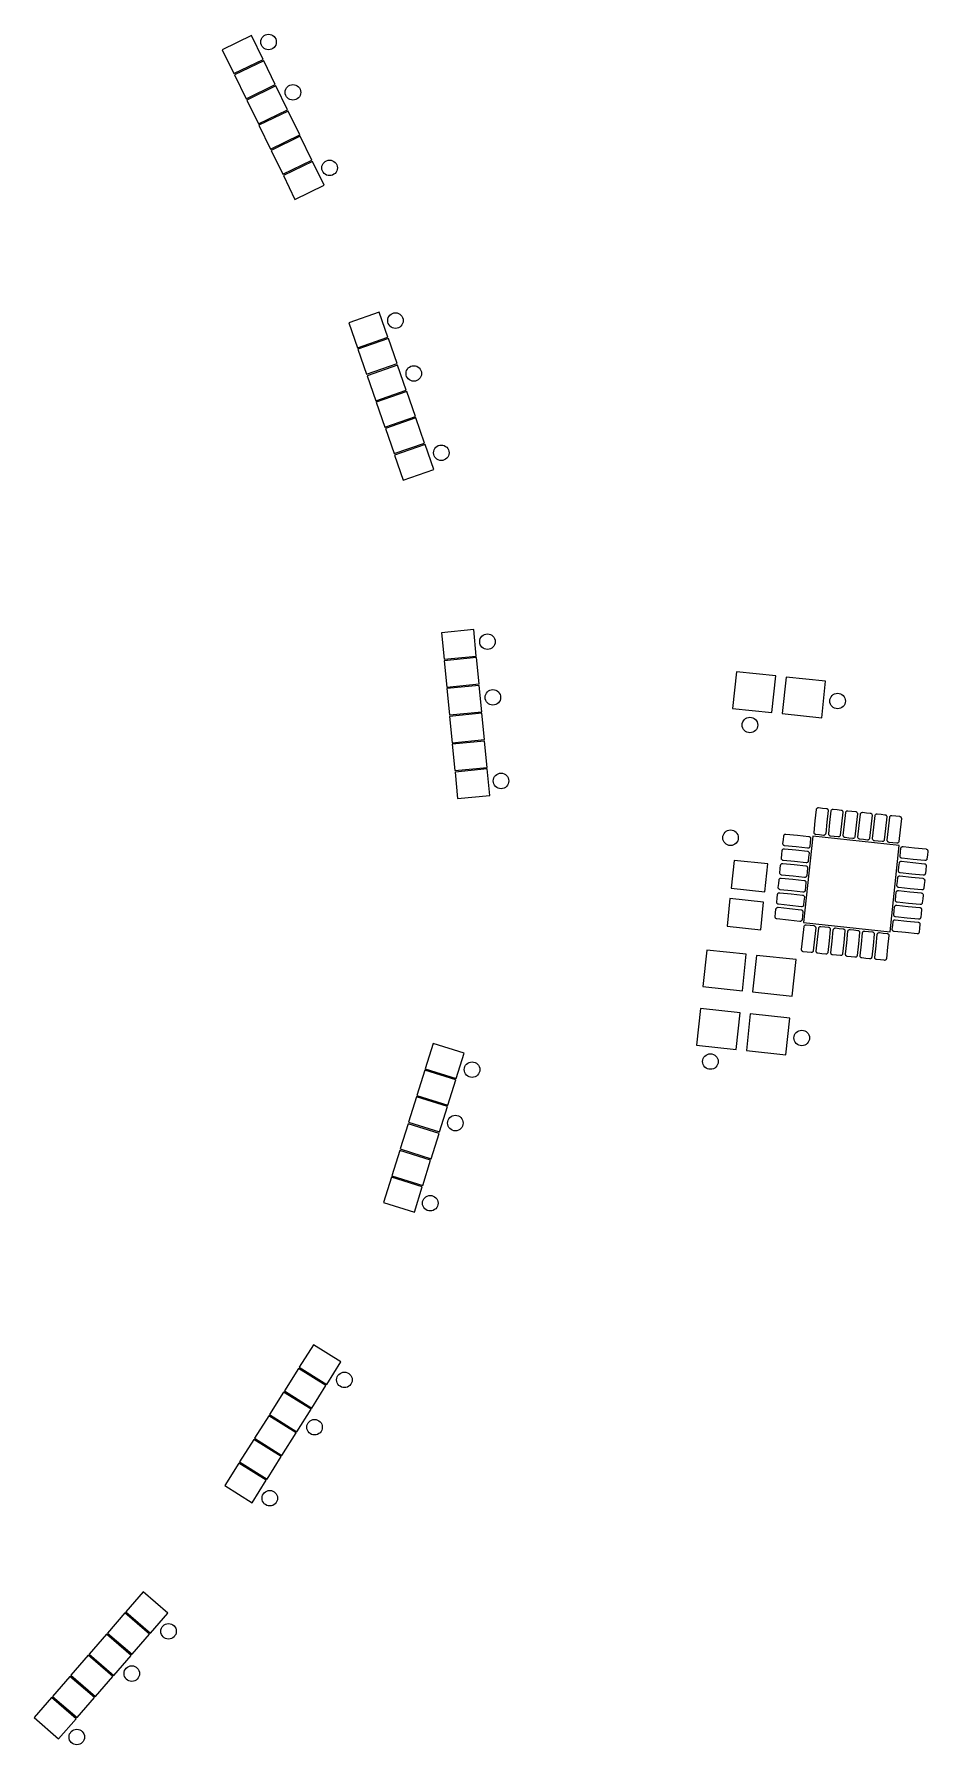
# Model space of a CAD drawing. Header units: millimetres. Extents: x 205 to 339, y 437 to 917.
# Drawn here: x 295.3 to 325.6, y 795.2 to 853.3 of the extents above; entities that cross this region are included whole.
import ezdxf

# ---------------------------------------------------------------- set-up
doc = ezdxf.new("R2010")
doc.units = ezdxf.units.MM
doc.header["$MEASUREMENT"] = 0
doc.layers.add('29_top stop', color=18, linetype='Continuous', true_color=0x000000)

msp = doc.modelspace()

# ---------------------------------------------------------------- linework, layer by layer
at = {"layer": '29_top stop'}
for points in [[(303.071, 852.411), (302.678, 853.221), (301.688, 852.741), (302.081, 851.931)], [(303.486, 851.557), (303.093, 852.366), (302.103, 851.886), (302.496, 851.077)], [(303.9, 850.702), (303.508, 851.512), (302.518, 851.032), (302.911, 850.222)], [(304.315, 849.847), (303.922, 850.657), (302.933, 850.177), (303.326, 849.367)], [(304.73, 848.993), (304.337, 849.802), (303.347, 849.322), (303.74, 848.513)], [(305.145, 848.138), (304.752, 848.948), (303.762, 848.468), (304.155, 847.658)], [(307.313, 842.98), (307.019, 843.831), (305.979, 843.47), (306.274, 842.62)], [(307.625, 842.083), (307.33, 842.933), (306.291, 842.573), (306.585, 841.722)], [(307.936, 841.185), (307.641, 842.036), (306.602, 841.675), (306.897, 840.825)], [(308.247, 840.288), (307.952, 841.138), (306.913, 840.778), (307.208, 839.927)], [(308.558, 839.39), (308.264, 840.24), (307.224, 839.88), (307.519, 839.03)], [(308.87, 838.493), (308.575, 839.343), (307.536, 838.982), (307.83, 838.132)], [(310.311, 832.158), (310.224, 833.054), (309.129, 832.947), (309.217, 832.051)], [(310.404, 831.212), (310.316, 832.108), (309.221, 832.001), (309.309, 831.106)], [(320.352, 830.24), (320.484, 831.483), (319.142, 831.625), (319.01, 830.383)], [(310.496, 830.267), (310.409, 831.163), (309.314, 831.056), (309.401, 830.16)], [(322.042, 830.06), (322.175, 831.303), (320.832, 831.446), (320.7, 830.203)], [(310.588, 829.321), (310.501, 830.217), (309.406, 830.11), (309.494, 829.215)], [(310.681, 828.376), (310.593, 829.272), (309.498, 829.165), (309.586, 828.269)], [(310.773, 827.43), (310.686, 828.326), (309.591, 828.219), (309.678, 827.324)], [(324.362, 822.798), (324.674, 825.732), (321.741, 826.044), (321.428, 823.111)], [(320.107, 824.156), (320.207, 825.101), (319.064, 825.223), (318.963, 824.278)], [(319.969, 822.864), (320.07, 823.808), (318.926, 823.93), (318.825, 822.985)], [(319.346, 820.793), (319.479, 822.036), (318.136, 822.179), (318.004, 820.936)], [(321.037, 820.613), (321.169, 821.856), (319.827, 821.999), (319.694, 820.756)], [(319.135, 818.804), (319.267, 820.047), (317.924, 820.19), (317.792, 818.947)], [(320.825, 818.624), (320.957, 819.867), (319.615, 820.01), (319.483, 818.767)], [(309.628, 817.817), (309.897, 818.676), (308.847, 819.005), (308.579, 818.146)], [(309.345, 816.91), (309.613, 817.769), (308.564, 818.098), (308.295, 817.239)], [(309.061, 816.004), (309.33, 816.863), (308.28, 817.191), (308.011, 816.332)], [(308.777, 815.097), (309.046, 815.956), (307.996, 816.285), (307.727, 815.426)], [(308.493, 814.191), (308.762, 815.05), (307.712, 815.378), (307.443, 814.519)], [(308.209, 813.284), (308.478, 814.143), (307.429, 814.471), (307.16, 813.613)], [(305.234, 807.436), (305.714, 808.197), (304.783, 808.784), (304.303, 808.023)], [(304.727, 806.632), (305.207, 807.394), (304.276, 807.98), (303.796, 807.219)], [(304.22, 805.829), (304.7, 806.59), (303.77, 807.177), (303.29, 806.415)], [(303.714, 805.025), (304.194, 805.786), (303.263, 806.373), (302.783, 805.612)], [(303.207, 804.221), (303.687, 804.983), (302.757, 805.569), (302.277, 804.808)], [(302.701, 803.418), (303.181, 804.179), (302.25, 804.766), (301.77, 804.004)], [(299.245, 798.992), (299.835, 799.672), (299.004, 800.393), (298.414, 799.713)], [(298.622, 798.275), (299.212, 798.955), (298.381, 799.676), (297.791, 798.996)], [(297.999, 797.557), (298.589, 798.237), (297.759, 798.958), (297.169, 798.279)], [(297.377, 796.84), (297.966, 797.52), (297.136, 798.241), (296.546, 797.561)], [(296.754, 796.123), (297.344, 796.802), (296.513, 797.523), (295.923, 796.844)], [(296.131, 795.405), (296.721, 796.085), (295.89, 796.806), (295.3, 796.126)]]:
    msp.add_lwpolyline(points, close=True, dxfattribs=at)
for points in [[(321.822, 826.563), (321.864, 826.954)], [(321.937, 827.012), (322.069, 826.998)], [(322.069, 826.998), (322.2, 826.984)], [(322.259, 826.911), (322.218, 826.521)], [(322.319, 826.51), (322.361, 826.901)], [(322.434, 826.96), (322.566, 826.946)], [(322.566, 826.946), (322.697, 826.931)], [(322.756, 826.859), (322.715, 826.468)], [(322.817, 826.457), (322.858, 826.848)], [(322.931, 826.907), (323.063, 826.893)], [(323.063, 826.893), (323.195, 826.879)], [(323.428, 826.854), (323.56, 826.84)], [(323.56, 826.84), (323.692, 826.826)], [(321.781, 826.173), (321.822, 826.563)], [(322.218, 826.521), (322.176, 826.131)], [(322.278, 826.12), (322.319, 826.51)], [(322.715, 826.468), (322.673, 826.078)], [(322.775, 826.067), (322.817, 826.457)], [(323.212, 826.415), (323.17, 826.025)], [(323.254, 826.806), (323.212, 826.415)], [(323.272, 826.014), (323.314, 826.404)], [(323.314, 826.404), (323.355, 826.795)], [(323.709, 826.362), (323.668, 825.972)], [(323.751, 826.753), (323.709, 826.362)], [(323.77, 825.961), (323.811, 826.352)], [(323.811, 826.352), (323.853, 826.742)], [(323.926, 826.801), (324.057, 826.787)], [(324.057, 826.787), (324.189, 826.773)], [(324.206, 826.309), (324.165, 825.919)], [(324.248, 826.7), (324.206, 826.309)], [(324.267, 825.908), (324.308, 826.299)], [(324.308, 826.299), (324.35, 826.689)], [(324.423, 826.748), (324.555, 826.734)], [(324.555, 826.734), (324.686, 826.72)], [(324.704, 826.257), (324.662, 825.866)], [(324.745, 826.647), (324.704, 826.257)], [(320.725, 825.793), (320.739, 825.924)], [(320.739, 825.924), (320.753, 826.056)], [(321.174, 825.678), (320.783, 825.72)], [(320.826, 826.115), (321.216, 826.074)], [(321.564, 825.637), (321.174, 825.678)], [(321.216, 826.074), (321.606, 826.032)], [(321.651, 825.827), (321.637, 825.696)], [(321.665, 825.959), (321.651, 825.827)], [(321.971, 826.086), (321.84, 826.1)], [(322.103, 826.072), (321.971, 826.086)], [(322.469, 826.033), (322.337, 826.047)], [(322.6, 826.019), (322.469, 826.033)], [(322.966, 825.98), (322.834, 825.994)], [(323.098, 825.966), (322.966, 825.98)], [(323.463, 825.927), (323.331, 825.941)], [(323.595, 825.913), (323.463, 825.927)], [(323.96, 825.874), (323.828, 825.888)], [(324.092, 825.86), (323.96, 825.874)], [(324.457, 825.821), (324.326, 825.835)], [(324.589, 825.807), (324.457, 825.821)], [(324.803, 825.692), (325.193, 825.65)], [(320.672, 825.295), (320.686, 825.427)], [(320.686, 825.427), (320.7, 825.559)], [(320.72, 825.121), (321.11, 825.079)], [(321.121, 825.181), (320.731, 825.223)], [(320.773, 825.618), (321.163, 825.576)], [(321.511, 825.139), (321.121, 825.181)], [(321.163, 825.576), (321.553, 825.535)], [(321.598, 825.33), (321.584, 825.198)], [(321.612, 825.462), (321.598, 825.33)], [(324.663, 825.004), (324.677, 825.136)], [(324.702, 825.369), (324.716, 825.501)], [(324.716, 825.501), (324.73, 825.633)], [(324.75, 825.194), (325.14, 825.153)], [(325.151, 825.255), (324.761, 825.296)], [(325.14, 825.153), (325.531, 825.111)], [(325.542, 825.213), (325.151, 825.255)], [(325.193, 825.65), (325.584, 825.609)], [(325.629, 825.404), (325.615, 825.272)], [(325.643, 825.536), (325.629, 825.404)], [(320.58, 824.433), (320.594, 824.565)], [(320.619, 824.798), (320.633, 824.93)], [(320.633, 824.93), (320.647, 825.062)], [(320.667, 824.624), (321.057, 824.582)], [(321.068, 824.684), (320.678, 824.725)], [(321.057, 824.582), (321.447, 824.54)], [(321.458, 824.642), (321.068, 824.684)], [(321.11, 825.079), (321.5, 825.038)], [(321.545, 824.833), (321.531, 824.701)], [(321.559, 824.965), (321.545, 824.833)], [(324.596, 824.375), (324.61, 824.507)], [(324.61, 824.507), (324.624, 824.638)], [(324.649, 824.872), (324.663, 825.004)], [(324.697, 824.697), (325.087, 824.656)], [(325.098, 824.758), (324.708, 824.799)], [(325.087, 824.656), (325.478, 824.614)], [(325.489, 824.716), (325.098, 824.758)], [(325.537, 824.541), (325.523, 824.409)], [(325.576, 824.907), (325.562, 824.775)], [(325.59, 825.038), (325.576, 824.907)], [(320.513, 823.804), (320.527, 823.936)], [(320.527, 823.936), (320.541, 824.067)], [(320.566, 824.301), (320.58, 824.433)], [(320.614, 824.126), (321.004, 824.085)], [(321.015, 824.187), (320.625, 824.228)], [(321.004, 824.085), (321.394, 824.043)], [(321.405, 824.145), (321.015, 824.187)], [(321.453, 823.97), (321.439, 823.839)], [(321.492, 824.336), (321.478, 824.204)], [(321.506, 824.467), (321.492, 824.336)], [(324.543, 823.878), (324.557, 824.009)], [(324.557, 824.009), (324.571, 824.141)], [(324.644, 824.2), (325.035, 824.158)], [(325.045, 824.26), (324.655, 824.302)], [(325.035, 824.158), (325.425, 824.117)], [(325.436, 824.219), (325.045, 824.26)], [(325.484, 824.044), (325.47, 823.912)], [(325.523, 824.409), (325.509, 824.278)], [(320.46, 823.307), (320.474, 823.438)], [(320.474, 823.438), (320.488, 823.57)], [(320.561, 823.629), (320.951, 823.588)], [(320.962, 823.689), (320.572, 823.731)], [(320.951, 823.588), (321.341, 823.546)], [(321.352, 823.648), (320.962, 823.689)], [(321.4, 823.473), (321.386, 823.341)], [(321.439, 823.839), (321.425, 823.707)], [(324.49, 823.38), (324.504, 823.512)], [(324.504, 823.512), (324.518, 823.644)], [(324.591, 823.703), (324.982, 823.661)], [(324.992, 823.763), (324.602, 823.805)], [(324.982, 823.661), (325.372, 823.62)], [(325.383, 823.722), (324.992, 823.763)], [(325.417, 823.415), (325.403, 823.283)], [(325.431, 823.547), (325.417, 823.415)], [(325.47, 823.912), (325.456, 823.78)], [(320.909, 823.192), (320.519, 823.234)], [(321.299, 823.151), (320.909, 823.192)], [(321.386, 823.341), (321.372, 823.21)], [(321.399, 822.586), (321.44, 822.976)], [(321.513, 823.035), (321.645, 823.021)], [(321.645, 823.021), (321.777, 823.007)], [(321.836, 822.934), (321.794, 822.544)], [(321.896, 822.533), (321.938, 822.923)], [(322.011, 822.982), (322.142, 822.968)], [(322.142, 822.968), (322.274, 822.954)], [(322.333, 822.881), (322.291, 822.491)], [(322.393, 822.48), (322.435, 822.87)], [(322.508, 822.929), (322.639, 822.915)], [(322.639, 822.915), (322.771, 822.901)], [(322.83, 822.828), (322.789, 822.438)], [(322.89, 822.427), (322.932, 822.817)], [(323.005, 822.876), (323.137, 822.862)], [(323.137, 822.862), (323.268, 822.848)], [(323.327, 822.775), (323.286, 822.385)], [(323.388, 822.374), (323.429, 822.764)], [(323.502, 822.823), (323.634, 822.809)], [(323.634, 822.809), (323.766, 822.795)], [(323.999, 822.77), (324.131, 822.756)], [(324.437, 822.883), (324.451, 823.015)], [(324.451, 823.015), (324.465, 823.147)], [(324.887, 822.769), (324.496, 822.81)], [(324.538, 823.206), (324.929, 823.164)], [(324.94, 823.266), (324.549, 823.307)], [(325.277, 822.727), (324.887, 822.769)], [(324.929, 823.164), (325.319, 823.123)], [(325.33, 823.224), (324.94, 823.266)], [(325.364, 822.918), (325.35, 822.786)], [(325.378, 823.05), (325.364, 822.918)], [(321.357, 822.195), (321.399, 822.586)], [(321.794, 822.544), (321.753, 822.153)], [(321.854, 822.143), (321.896, 822.533)], [(322.291, 822.491), (322.25, 822.1)], [(322.352, 822.09), (322.393, 822.48)], [(322.789, 822.438), (322.747, 822.048)], [(322.849, 822.037), (322.89, 822.427)], [(323.286, 822.385), (323.244, 821.995)], [(323.346, 821.984), (323.388, 822.374)], [(323.783, 822.332), (323.741, 821.942)], [(323.825, 822.722), (323.783, 822.332)], [(323.843, 821.931), (323.885, 822.321)], [(323.885, 822.321), (323.926, 822.711)], [(324.131, 822.756), (324.263, 822.742)], [(324.28, 822.279), (324.239, 821.889)], [(324.322, 822.669), (324.28, 822.279)], [(321.548, 822.108), (321.416, 822.123)], [(321.68, 822.094), (321.548, 822.108)], [(322.045, 822.056), (321.913, 822.07)], [(322.177, 822.042), (322.045, 822.056)], [(322.542, 822.003), (322.411, 822.017)], [(322.674, 821.989), (322.542, 822.003)], [(323.04, 821.95), (322.908, 821.964)], [(323.171, 821.936), (323.04, 821.95)], [(323.537, 821.897), (323.405, 821.911)], [(323.668, 821.883), (323.537, 821.897)], [(324.034, 821.844), (323.902, 821.858)], [(324.166, 821.83), (324.034, 821.844)]]:
    msp.add_lwpolyline(points, dxfattribs=at)
for centre in [(303.257, 853.002), (304.086, 851.293), (305.331, 848.729), (307.568, 843.545), (308.19, 841.75), (309.124, 839.057), (310.691, 832.647), (310.875, 830.756), (322.581, 830.631), (319.603, 829.817), (311.152, 827.92), (318.944, 825.99), (321.364, 819.195), (310.168, 818.12), (318.261, 818.394), (309.601, 816.306), (308.749, 813.586), (305.833, 807.59), (304.82, 805.983), (303.3, 803.572), (299.861, 799.054), (298.615, 797.619), (296.747, 795.466)]:
    msp.add_circle(centre, 0.264, dxfattribs=at)
for points, knots in [([(321.864, 826.954), (321.865, 826.96), (321.869, 826.977), (321.885, 826.998), (321.91, 827.012), (321.928, 827.013), (321.937, 827.012)], [2.277705, 2.277705, 2.277705, 2.277705, 2.2966068, 2.3293692, 2.3549681, 2.3811067, 2.3811067, 2.3811067, 2.3811067]), ([(322.2, 826.984), (322.209, 826.983), (322.226, 826.978), (322.248, 826.96), (322.259, 826.935), (322.26, 826.918), (322.259, 826.911)], [2.6461067, 2.6461067, 2.6461067, 2.6461067, 2.6722453, 2.6978442, 2.7306065, 2.7495084, 2.7495084, 2.7495084, 2.7495084]), ([(322.361, 826.901), (322.362, 826.907), (322.366, 826.924), (322.382, 826.945), (322.408, 826.959), (322.425, 826.96), (322.434, 826.96)], [2.277705, 2.277705, 2.277705, 2.277705, 2.2966068, 2.3293692, 2.3549681, 2.3811067, 2.3811067, 2.3811067, 2.3811067]), ([(322.697, 826.931), (322.706, 826.93), (322.723, 826.925), (322.745, 826.907), (322.757, 826.882), (322.757, 826.865), (322.756, 826.859)], [2.6461067, 2.6461067, 2.6461067, 2.6461067, 2.6722453, 2.6978442, 2.7306065, 2.7495084, 2.7495084, 2.7495084, 2.7495084]), ([(322.858, 826.848), (322.859, 826.854), (322.863, 826.871), (322.879, 826.892), (322.905, 826.906), (322.922, 826.907), (322.931, 826.907)], [2.277705, 2.277705, 2.277705, 2.277705, 2.2966068, 2.3293692, 2.3549681, 2.3811067, 2.3811067, 2.3811067, 2.3811067]), ([(323.195, 826.879), (323.203, 826.878), (323.22, 826.872), (323.242, 826.854), (323.254, 826.829), (323.254, 826.812), (323.254, 826.806)], [2.6461067, 2.6461067, 2.6461067, 2.6461067, 2.6722453, 2.6978442, 2.7306065, 2.7495084, 2.7495084, 2.7495084, 2.7495084]), ([(323.355, 826.795), (323.356, 826.801), (323.36, 826.818), (323.376, 826.84), (323.402, 826.853), (323.42, 826.854), (323.428, 826.854)], [2.277705, 2.277705, 2.277705, 2.277705, 2.2966068, 2.3293692, 2.3549681, 2.3811067, 2.3811067, 2.3811067, 2.3811067]), ([(323.692, 826.826), (323.701, 826.825), (323.718, 826.819), (323.74, 826.801), (323.751, 826.776), (323.751, 826.759), (323.751, 826.753)], [2.6461067, 2.6461067, 2.6461067, 2.6461067, 2.6722453, 2.6978442, 2.7306065, 2.7495084, 2.7495084, 2.7495084, 2.7495084]), ([(323.853, 826.742), (323.853, 826.748), (323.857, 826.765), (323.874, 826.787), (323.899, 826.8), (323.917, 826.802), (323.926, 826.801)], [2.277705, 2.277705, 2.277705, 2.277705, 2.2966068, 2.3293692, 2.3549681, 2.3811067, 2.3811067, 2.3811067, 2.3811067]), ([(324.189, 826.773), (324.198, 826.772), (324.215, 826.766), (324.237, 826.748), (324.248, 826.723), (324.249, 826.706), (324.248, 826.7)], [2.6461067, 2.6461067, 2.6461067, 2.6461067, 2.6722453, 2.6978442, 2.7306065, 2.7495084, 2.7495084, 2.7495084, 2.7495084]), ([(324.35, 826.689), (324.351, 826.695), (324.355, 826.712), (324.371, 826.734), (324.396, 826.747), (324.414, 826.749), (324.423, 826.748)], [2.277705, 2.277705, 2.277705, 2.277705, 2.2966068, 2.3293692, 2.3549681, 2.3811067, 2.3811067, 2.3811067, 2.3811067]), ([(324.686, 826.72), (324.695, 826.719), (324.712, 826.714), (324.734, 826.695), (324.745, 826.671), (324.746, 826.653), (324.745, 826.647)], [2.6461067, 2.6461067, 2.6461067, 2.6461067, 2.6722453, 2.6978442, 2.7306065, 2.7495084, 2.7495084, 2.7495084, 2.7495084]), ([(320.783, 825.72), (320.777, 825.72), (320.76, 825.725), (320.739, 825.741), (320.725, 825.766), (320.724, 825.784), (320.725, 825.793)], [1.0209017, 1.0209017, 1.0209017, 1.0209017, 1.0398035, 1.0725658, 1.0981648, 1.1243033, 1.1243033, 1.1243033, 1.1243033]), ([(320.753, 826.056), (320.754, 826.065), (320.759, 826.082), (320.777, 826.104), (320.802, 826.115), (320.819, 826.116), (320.826, 826.115)], [1.3893033, 1.3893033, 1.3893033, 1.3893033, 1.4154419, 1.4410409, 1.4738032, 1.492705, 1.492705, 1.492705, 1.492705]), ([(321.637, 825.696), (321.636, 825.687), (321.631, 825.67), (321.612, 825.648), (321.588, 825.637), (321.57, 825.636), (321.564, 825.637)], [2.6461067, 2.6461067, 2.6461067, 2.6461067, 2.6722453, 2.6978442, 2.7306065, 2.7495084, 2.7495084, 2.7495084, 2.7495084]), ([(321.606, 826.032), (321.612, 826.031), (321.629, 826.027), (321.651, 826.011), (321.664, 825.985), (321.666, 825.968), (321.665, 825.959)], [2.277705, 2.277705, 2.277705, 2.277705, 2.2966068, 2.3293692, 2.3549681, 2.3811067, 2.3811067, 2.3811067, 2.3811067]), ([(321.84, 826.1), (321.831, 826.101), (321.814, 826.106), (321.792, 826.125), (321.781, 826.149), (321.78, 826.167), (321.781, 826.173)], [1.3893033, 1.3893033, 1.3893033, 1.3893033, 1.4154419, 1.4410409, 1.4738032, 1.492705, 1.492705, 1.492705, 1.492705]), ([(322.176, 826.131), (322.175, 826.125), (322.171, 826.108), (322.155, 826.086), (322.13, 826.073), (322.112, 826.071), (322.103, 826.072)], [1.0209017, 1.0209017, 1.0209017, 1.0209017, 1.0398035, 1.0725658, 1.0981648, 1.1243033, 1.1243033, 1.1243033, 1.1243033]), ([(322.337, 826.047), (322.328, 826.048), (322.311, 826.053), (322.289, 826.072), (322.278, 826.096), (322.277, 826.114), (322.278, 826.12)], [1.3893033, 1.3893033, 1.3893033, 1.3893033, 1.4154419, 1.4410409, 1.4738032, 1.492705, 1.492705, 1.492705, 1.492705]), ([(322.673, 826.078), (322.673, 826.072), (322.668, 826.055), (322.652, 826.033), (322.627, 826.02), (322.609, 826.018), (322.6, 826.019)], [1.0209017, 1.0209017, 1.0209017, 1.0209017, 1.0398035, 1.0725658, 1.0981648, 1.1243033, 1.1243033, 1.1243033, 1.1243033]), ([(322.834, 825.994), (322.825, 825.995), (322.808, 826), (322.786, 826.019), (322.775, 826.043), (322.775, 826.061), (322.775, 826.067)], [1.3893033, 1.3893033, 1.3893033, 1.3893033, 1.4154419, 1.4410409, 1.4738032, 1.492705, 1.492705, 1.492705, 1.492705]), ([(323.17, 826.025), (323.17, 826.019), (323.166, 826.002), (323.149, 825.98), (323.124, 825.967), (323.106, 825.965), (323.098, 825.966)], [1.0209017, 1.0209017, 1.0209017, 1.0209017, 1.0398035, 1.0725658, 1.0981648, 1.1243033, 1.1243033, 1.1243033, 1.1243033]), ([(323.331, 825.941), (323.323, 825.942), (323.306, 825.947), (323.283, 825.966), (323.272, 825.99), (323.272, 826.008), (323.272, 826.014)], [1.3893033, 1.3893033, 1.3893033, 1.3893033, 1.4154419, 1.4410409, 1.4738032, 1.492705, 1.492705, 1.492705, 1.492705]), ([(323.668, 825.972), (323.667, 825.966), (323.663, 825.949), (323.647, 825.927), (323.621, 825.914), (323.603, 825.912), (323.595, 825.913)], [1.0209017, 1.0209017, 1.0209017, 1.0209017, 1.0398035, 1.0725658, 1.0981648, 1.1243033, 1.1243033, 1.1243033, 1.1243033]), ([(323.828, 825.888), (323.82, 825.889), (323.803, 825.894), (323.781, 825.913), (323.769, 825.938), (323.769, 825.955), (323.77, 825.961)], [1.3893033, 1.3893033, 1.3893033, 1.3893033, 1.4154419, 1.4410409, 1.4738032, 1.492705, 1.492705, 1.492705, 1.492705]), ([(324.165, 825.919), (324.164, 825.913), (324.16, 825.896), (324.144, 825.874), (324.118, 825.861), (324.101, 825.859), (324.092, 825.86)], [1.0209017, 1.0209017, 1.0209017, 1.0209017, 1.0398035, 1.0725658, 1.0981648, 1.1243033, 1.1243033, 1.1243033, 1.1243033]), ([(324.326, 825.835), (324.317, 825.836), (324.3, 825.842), (324.278, 825.86), (324.267, 825.885), (324.266, 825.902), (324.267, 825.908)], [1.3893033, 1.3893033, 1.3893033, 1.3893033, 1.4154419, 1.4410409, 1.4738032, 1.492705, 1.492705, 1.492705, 1.492705]), ([(324.662, 825.866), (324.661, 825.86), (324.657, 825.843), (324.641, 825.821), (324.615, 825.808), (324.598, 825.807), (324.589, 825.807)], [1.0209017, 1.0209017, 1.0209017, 1.0209017, 1.0398035, 1.0725658, 1.0981648, 1.1243033, 1.1243033, 1.1243033, 1.1243033]), ([(324.73, 825.633), (324.731, 825.641), (324.736, 825.658), (324.755, 825.68), (324.779, 825.692), (324.797, 825.692), (324.803, 825.692)], [1.3893033, 1.3893033, 1.3893033, 1.3893033, 1.4154419, 1.4410409, 1.4738032, 1.492705, 1.492705, 1.492705, 1.492705]), ([(320.647, 825.062), (320.648, 825.07), (320.653, 825.087), (320.671, 825.11), (320.696, 825.121), (320.713, 825.121), (320.72, 825.121)], [1.3893033, 1.3893033, 1.3893033, 1.3893033, 1.4154419, 1.4410409, 1.4738032, 1.492705, 1.492705, 1.492705, 1.492705]), ([(320.731, 825.223), (320.724, 825.223), (320.707, 825.227), (320.686, 825.244), (320.672, 825.269), (320.671, 825.287), (320.672, 825.295)], [1.0209017, 1.0209017, 1.0209017, 1.0209017, 1.0398035, 1.0725658, 1.0981648, 1.1243033, 1.1243033, 1.1243033, 1.1243033]), ([(320.7, 825.559), (320.701, 825.568), (320.706, 825.585), (320.724, 825.607), (320.749, 825.618), (320.766, 825.619), (320.773, 825.618)], [1.3893033, 1.3893033, 1.3893033, 1.3893033, 1.4154419, 1.4410409, 1.4738032, 1.492705, 1.492705, 1.492705, 1.492705]), ([(321.584, 825.198), (321.583, 825.19), (321.578, 825.173), (321.559, 825.151), (321.535, 825.139), (321.517, 825.139), (321.511, 825.139)], [2.6461067, 2.6461067, 2.6461067, 2.6461067, 2.6722453, 2.6978442, 2.7306065, 2.7495084, 2.7495084, 2.7495084, 2.7495084]), ([(321.553, 825.535), (321.559, 825.534), (321.576, 825.53), (321.598, 825.514), (321.611, 825.488), (321.613, 825.471), (321.612, 825.462)], [2.277705, 2.277705, 2.277705, 2.277705, 2.2966068, 2.3293692, 2.3549681, 2.3811067, 2.3811067, 2.3811067, 2.3811067]), ([(324.677, 825.136), (324.678, 825.144), (324.683, 825.161), (324.702, 825.183), (324.726, 825.195), (324.744, 825.195), (324.75, 825.194)], [1.3893033, 1.3893033, 1.3893033, 1.3893033, 1.4154419, 1.4410409, 1.4738032, 1.492705, 1.492705, 1.492705, 1.492705]), ([(324.761, 825.296), (324.755, 825.297), (324.738, 825.301), (324.716, 825.317), (324.703, 825.343), (324.701, 825.361), (324.702, 825.369)], [1.0209017, 1.0209017, 1.0209017, 1.0209017, 1.0398035, 1.0725658, 1.0981648, 1.1243033, 1.1243033, 1.1243033, 1.1243033]), ([(325.531, 825.111), (325.537, 825.111), (325.554, 825.106), (325.575, 825.09), (325.589, 825.065), (325.59, 825.047), (325.59, 825.038)], [2.277705, 2.277705, 2.277705, 2.277705, 2.2966068, 2.3293692, 2.3549681, 2.3811067, 2.3811067, 2.3811067, 2.3811067]), ([(325.615, 825.272), (325.613, 825.263), (325.608, 825.246), (325.59, 825.224), (325.565, 825.213), (325.548, 825.213), (325.542, 825.213)], [2.6461067, 2.6461067, 2.6461067, 2.6461067, 2.6722453, 2.6978442, 2.7306065, 2.7495084, 2.7495084, 2.7495084, 2.7495084]), ([(325.584, 825.609), (325.59, 825.608), (325.607, 825.604), (325.628, 825.587), (325.642, 825.562), (325.643, 825.544), (325.643, 825.536)], [2.277705, 2.277705, 2.277705, 2.277705, 2.2966068, 2.3293692, 2.3549681, 2.3811067, 2.3811067, 2.3811067, 2.3811067]), ([(320.594, 824.565), (320.595, 824.573), (320.6, 824.59), (320.619, 824.612), (320.643, 824.624), (320.66, 824.624), (320.667, 824.624)], [1.3893033, 1.3893033, 1.3893033, 1.3893033, 1.4154419, 1.4410409, 1.4738032, 1.492705, 1.492705, 1.492705, 1.492705]), ([(320.678, 824.725), (320.671, 824.726), (320.654, 824.73), (320.633, 824.746), (320.619, 824.772), (320.618, 824.79), (320.619, 824.798)], [1.0209017, 1.0209017, 1.0209017, 1.0209017, 1.0398035, 1.0725658, 1.0981648, 1.1243033, 1.1243033, 1.1243033, 1.1243033]), ([(321.447, 824.54), (321.454, 824.54), (321.471, 824.536), (321.492, 824.519), (321.506, 824.494), (321.507, 824.476), (321.506, 824.467)], [2.277705, 2.277705, 2.277705, 2.277705, 2.2966068, 2.3293692, 2.3549681, 2.3811067, 2.3811067, 2.3811067, 2.3811067]), ([(321.531, 824.701), (321.53, 824.692), (321.525, 824.675), (321.506, 824.653), (321.482, 824.642), (321.464, 824.642), (321.458, 824.642)], [2.6461067, 2.6461067, 2.6461067, 2.6461067, 2.6722453, 2.6978442, 2.7306065, 2.7495084, 2.7495084, 2.7495084, 2.7495084]), ([(321.5, 825.038), (321.507, 825.037), (321.523, 825.033), (321.545, 825.017), (321.559, 824.991), (321.56, 824.973), (321.559, 824.965)], [2.277705, 2.277705, 2.277705, 2.277705, 2.2966068, 2.3293692, 2.3549681, 2.3811067, 2.3811067, 2.3811067, 2.3811067]), ([(324.624, 824.638), (324.625, 824.647), (324.63, 824.664), (324.649, 824.686), (324.673, 824.697), (324.691, 824.698), (324.697, 824.697)], [1.3893033, 1.3893033, 1.3893033, 1.3893033, 1.4154419, 1.4410409, 1.4738032, 1.492705, 1.492705, 1.492705, 1.492705]), ([(324.708, 824.799), (324.702, 824.8), (324.685, 824.804), (324.663, 824.82), (324.65, 824.846), (324.648, 824.863), (324.649, 824.872)], [1.0209017, 1.0209017, 1.0209017, 1.0209017, 1.0398035, 1.0725658, 1.0981648, 1.1243033, 1.1243033, 1.1243033, 1.1243033]), ([(325.478, 824.614), (325.484, 824.613), (325.501, 824.609), (325.523, 824.593), (325.536, 824.568), (325.537, 824.55), (325.537, 824.541)], [2.277705, 2.277705, 2.277705, 2.277705, 2.2966068, 2.3293692, 2.3549681, 2.3811067, 2.3811067, 2.3811067, 2.3811067]), ([(325.562, 824.775), (325.561, 824.766), (325.555, 824.749), (325.537, 824.727), (325.512, 824.716), (325.495, 824.715), (325.489, 824.716)], [2.6461067, 2.6461067, 2.6461067, 2.6461067, 2.6722453, 2.6978442, 2.7306065, 2.7495084, 2.7495084, 2.7495084, 2.7495084]), ([(320.541, 824.067), (320.542, 824.076), (320.547, 824.093), (320.566, 824.115), (320.59, 824.126), (320.608, 824.127), (320.614, 824.126)], [1.3893033, 1.3893033, 1.3893033, 1.3893033, 1.4154419, 1.4410409, 1.4738032, 1.492705, 1.492705, 1.492705, 1.492705]), ([(320.625, 824.228), (320.618, 824.229), (320.601, 824.233), (320.58, 824.249), (320.566, 824.275), (320.565, 824.292), (320.566, 824.301)], [1.0209017, 1.0209017, 1.0209017, 1.0209017, 1.0398035, 1.0725658, 1.0981648, 1.1243033, 1.1243033, 1.1243033, 1.1243033]), ([(321.394, 824.043), (321.401, 824.042), (321.418, 824.038), (321.439, 824.022), (321.453, 823.997), (321.454, 823.979), (321.453, 823.97)], [2.277705, 2.277705, 2.277705, 2.277705, 2.2966068, 2.3293692, 2.3549681, 2.3811067, 2.3811067, 2.3811067, 2.3811067]), ([(321.478, 824.204), (321.477, 824.195), (321.472, 824.178), (321.453, 824.156), (321.429, 824.145), (321.412, 824.144), (321.405, 824.145)], [2.6461067, 2.6461067, 2.6461067, 2.6461067, 2.6722453, 2.6978442, 2.7306065, 2.7495084, 2.7495084, 2.7495084, 2.7495084]), ([(324.571, 824.141), (324.572, 824.15), (324.578, 824.167), (324.596, 824.189), (324.621, 824.2), (324.638, 824.201), (324.644, 824.2)], [1.3893033, 1.3893033, 1.3893033, 1.3893033, 1.4154419, 1.4410409, 1.4738032, 1.492705, 1.492705, 1.492705, 1.492705]), ([(324.655, 824.302), (324.649, 824.303), (324.632, 824.307), (324.61, 824.323), (324.597, 824.348), (324.595, 824.366), (324.596, 824.375)], [1.0209017, 1.0209017, 1.0209017, 1.0209017, 1.0398035, 1.0725658, 1.0981648, 1.1243033, 1.1243033, 1.1243033, 1.1243033]), ([(325.425, 824.117), (325.431, 824.116), (325.448, 824.112), (325.47, 824.096), (325.483, 824.07), (325.485, 824.053), (325.484, 824.044)], [2.277705, 2.277705, 2.277705, 2.277705, 2.2966068, 2.3293692, 2.3549681, 2.3811067, 2.3811067, 2.3811067, 2.3811067]), ([(325.509, 824.278), (325.508, 824.269), (325.502, 824.252), (325.484, 824.23), (325.459, 824.219), (325.442, 824.218), (325.436, 824.219)], [2.6461067, 2.6461067, 2.6461067, 2.6461067, 2.6722453, 2.6978442, 2.7306065, 2.7495084, 2.7495084, 2.7495084, 2.7495084]), ([(320.488, 823.57), (320.489, 823.579), (320.494, 823.596), (320.513, 823.618), (320.537, 823.629), (320.555, 823.63), (320.561, 823.629)], [1.3893033, 1.3893033, 1.3893033, 1.3893033, 1.4154419, 1.4410409, 1.4738032, 1.492705, 1.492705, 1.492705, 1.492705]), ([(320.572, 823.731), (320.565, 823.732), (320.549, 823.736), (320.527, 823.752), (320.513, 823.778), (320.512, 823.795), (320.513, 823.804)], [1.0209017, 1.0209017, 1.0209017, 1.0209017, 1.0398035, 1.0725658, 1.0981648, 1.1243033, 1.1243033, 1.1243033, 1.1243033]), ([(321.341, 823.546), (321.348, 823.545), (321.365, 823.541), (321.386, 823.525), (321.4, 823.499), (321.401, 823.482), (321.4, 823.473)], [2.277705, 2.277705, 2.277705, 2.277705, 2.2966068, 2.3293692, 2.3549681, 2.3811067, 2.3811067, 2.3811067, 2.3811067]), ([(321.425, 823.707), (321.424, 823.698), (321.419, 823.681), (321.4, 823.659), (321.376, 823.648), (321.359, 823.647), (321.352, 823.648)], [2.6461067, 2.6461067, 2.6461067, 2.6461067, 2.6722453, 2.6978442, 2.7306065, 2.7495084, 2.7495084, 2.7495084, 2.7495084]), ([(324.549, 823.307), (324.543, 823.308), (324.526, 823.312), (324.504, 823.329), (324.491, 823.354), (324.49, 823.372), (324.49, 823.38)], [1.0209017, 1.0209017, 1.0209017, 1.0209017, 1.0398035, 1.0725658, 1.0981648, 1.1243033, 1.1243033, 1.1243033, 1.1243033]), ([(324.518, 823.644), (324.519, 823.653), (324.525, 823.67), (324.543, 823.692), (324.568, 823.703), (324.585, 823.703), (324.591, 823.703)], [1.3893033, 1.3893033, 1.3893033, 1.3893033, 1.4154419, 1.4410409, 1.4738032, 1.492705, 1.492705, 1.492705, 1.492705]), ([(324.602, 823.805), (324.596, 823.805), (324.579, 823.81), (324.557, 823.826), (324.544, 823.851), (324.542, 823.869), (324.543, 823.878)], [1.0209017, 1.0209017, 1.0209017, 1.0209017, 1.0398035, 1.0725658, 1.0981648, 1.1243033, 1.1243033, 1.1243033, 1.1243033]), ([(325.372, 823.62), (325.378, 823.619), (325.395, 823.615), (325.417, 823.599), (325.43, 823.573), (325.432, 823.555), (325.431, 823.547)], [2.277705, 2.277705, 2.277705, 2.277705, 2.2966068, 2.3293692, 2.3549681, 2.3811067, 2.3811067, 2.3811067, 2.3811067]), ([(325.456, 823.78), (325.455, 823.772), (325.45, 823.755), (325.431, 823.733), (325.406, 823.721), (325.389, 823.721), (325.383, 823.722)], [2.6461067, 2.6461067, 2.6461067, 2.6461067, 2.6722453, 2.6978442, 2.7306065, 2.7495084, 2.7495084, 2.7495084, 2.7495084]), ([(320.519, 823.234), (320.513, 823.234), (320.496, 823.239), (320.474, 823.255), (320.461, 823.28), (320.459, 823.298), (320.46, 823.307)], [1.0209017, 1.0209017, 1.0209017, 1.0209017, 1.0398035, 1.0725658, 1.0981648, 1.1243033, 1.1243033, 1.1243033, 1.1243033]), ([(321.372, 823.21), (321.371, 823.201), (321.366, 823.184), (321.348, 823.162), (321.323, 823.151), (321.306, 823.15), (321.299, 823.151)], [2.6461067, 2.6461067, 2.6461067, 2.6461067, 2.6722453, 2.6978442, 2.7306065, 2.7495084, 2.7495084, 2.7495084, 2.7495084]), ([(321.44, 822.976), (321.441, 822.982), (321.445, 822.999), (321.461, 823.021), (321.487, 823.034), (321.505, 823.036), (321.513, 823.035)], [2.277705, 2.277705, 2.277705, 2.277705, 2.2966068, 2.3293692, 2.3549681, 2.3811067, 2.3811067, 2.3811067, 2.3811067]), ([(321.777, 823.007), (321.785, 823.006), (321.802, 823.001), (321.825, 822.982), (321.836, 822.958), (321.836, 822.94), (321.836, 822.934)], [2.6461067, 2.6461067, 2.6461067, 2.6461067, 2.6722453, 2.6978442, 2.7306065, 2.7495084, 2.7495084, 2.7495084, 2.7495084]), ([(321.938, 822.923), (321.938, 822.929), (321.942, 822.946), (321.959, 822.968), (321.984, 822.981), (322.002, 822.983), (322.011, 822.982)], [2.277705, 2.277705, 2.277705, 2.277705, 2.2966068, 2.3293692, 2.3549681, 2.3811067, 2.3811067, 2.3811067, 2.3811067]), ([(322.274, 822.954), (322.283, 822.953), (322.3, 822.948), (322.322, 822.929), (322.333, 822.905), (322.334, 822.887), (322.333, 822.881)], [2.6461067, 2.6461067, 2.6461067, 2.6461067, 2.6722453, 2.6978442, 2.7306065, 2.7495084, 2.7495084, 2.7495084, 2.7495084]), ([(322.435, 822.87), (322.435, 822.876), (322.44, 822.893), (322.456, 822.915), (322.481, 822.928), (322.499, 822.93), (322.508, 822.929)], [2.277705, 2.277705, 2.277705, 2.277705, 2.2966068, 2.3293692, 2.3549681, 2.3811067, 2.3811067, 2.3811067, 2.3811067]), ([(322.771, 822.901), (322.78, 822.9), (322.797, 822.895), (322.819, 822.876), (322.83, 822.852), (322.831, 822.834), (322.83, 822.828)], [2.6461067, 2.6461067, 2.6461067, 2.6461067, 2.6722453, 2.6978442, 2.7306065, 2.7495084, 2.7495084, 2.7495084, 2.7495084]), ([(322.932, 822.817), (322.933, 822.824), (322.937, 822.84), (322.953, 822.862), (322.979, 822.875), (322.996, 822.877), (323.005, 822.876)], [2.277705, 2.277705, 2.277705, 2.277705, 2.2966068, 2.3293692, 2.3549681, 2.3811067, 2.3811067, 2.3811067, 2.3811067]), ([(323.268, 822.848), (323.277, 822.847), (323.294, 822.842), (323.316, 822.823), (323.327, 822.799), (323.328, 822.781), (323.327, 822.775)], [2.6461067, 2.6461067, 2.6461067, 2.6461067, 2.6722453, 2.6978442, 2.7306065, 2.7495084, 2.7495084, 2.7495084, 2.7495084]), ([(323.429, 822.764), (323.43, 822.771), (323.434, 822.788), (323.45, 822.809), (323.476, 822.823), (323.493, 822.824), (323.502, 822.823)], [2.277705, 2.277705, 2.277705, 2.277705, 2.2966068, 2.3293692, 2.3549681, 2.3811067, 2.3811067, 2.3811067, 2.3811067]), ([(323.766, 822.795), (323.774, 822.794), (323.791, 822.789), (323.813, 822.77), (323.825, 822.746), (323.825, 822.728), (323.825, 822.722)], [2.6461067, 2.6461067, 2.6461067, 2.6461067, 2.6722453, 2.6978442, 2.7306065, 2.7495084, 2.7495084, 2.7495084, 2.7495084]), ([(323.926, 822.711), (323.927, 822.718), (323.931, 822.735), (323.947, 822.756), (323.973, 822.77), (323.991, 822.771), (323.999, 822.77)], [2.277705, 2.277705, 2.277705, 2.277705, 2.2966068, 2.3293692, 2.3549681, 2.3811067, 2.3811067, 2.3811067, 2.3811067]), ([(324.496, 822.81), (324.49, 822.811), (324.473, 822.815), (324.452, 822.831), (324.438, 822.857), (324.437, 822.875), (324.437, 822.883)], [1.0209017, 1.0209017, 1.0209017, 1.0209017, 1.0398035, 1.0725658, 1.0981648, 1.1243033, 1.1243033, 1.1243033, 1.1243033]), ([(324.465, 823.147), (324.466, 823.155), (324.472, 823.172), (324.49, 823.194), (324.515, 823.206), (324.532, 823.206), (324.538, 823.206)], [1.3893033, 1.3893033, 1.3893033, 1.3893033, 1.4154419, 1.4410409, 1.4738032, 1.492705, 1.492705, 1.492705, 1.492705]), ([(325.35, 822.786), (325.349, 822.777), (325.344, 822.76), (325.325, 822.738), (325.301, 822.727), (325.283, 822.727), (325.277, 822.727)], [2.6461067, 2.6461067, 2.6461067, 2.6461067, 2.6722453, 2.6978442, 2.7306065, 2.7495084, 2.7495084, 2.7495084, 2.7495084]), ([(325.319, 823.123), (325.325, 823.122), (325.342, 823.118), (325.364, 823.101), (325.377, 823.076), (325.379, 823.058), (325.378, 823.05)], [2.277705, 2.277705, 2.277705, 2.277705, 2.2966068, 2.3293692, 2.3549681, 2.3811067, 2.3811067, 2.3811067, 2.3811067]), ([(325.403, 823.283), (325.402, 823.275), (325.397, 823.258), (325.378, 823.236), (325.354, 823.224), (325.336, 823.224), (325.33, 823.224)], [2.6461067, 2.6461067, 2.6461067, 2.6461067, 2.6722453, 2.6978442, 2.7306065, 2.7495084, 2.7495084, 2.7495084, 2.7495084]), ([(321.416, 822.123), (321.408, 822.124), (321.391, 822.129), (321.368, 822.147), (321.357, 822.172), (321.357, 822.189), (321.357, 822.195)], [1.3893033, 1.3893033, 1.3893033, 1.3893033, 1.4154419, 1.4410409, 1.4738032, 1.492705, 1.492705, 1.492705, 1.492705]), ([(324.263, 822.742), (324.271, 822.741), (324.288, 822.736), (324.311, 822.717), (324.322, 822.693), (324.322, 822.676), (324.322, 822.669)], [2.6461067, 2.6461067, 2.6461067, 2.6461067, 2.6722453, 2.6978442, 2.7306065, 2.7495084, 2.7495084, 2.7495084, 2.7495084]), ([(321.753, 822.153), (321.752, 822.147), (321.748, 822.13), (321.732, 822.109), (321.706, 822.095), (321.688, 822.094), (321.68, 822.094)], [1.0209017, 1.0209017, 1.0209017, 1.0209017, 1.0398035, 1.0725658, 1.0981648, 1.1243033, 1.1243033, 1.1243033, 1.1243033]), ([(321.913, 822.07), (321.905, 822.071), (321.888, 822.076), (321.866, 822.094), (321.854, 822.119), (321.854, 822.136), (321.854, 822.143)], [1.3893033, 1.3893033, 1.3893033, 1.3893033, 1.4154419, 1.4410409, 1.4738032, 1.492705, 1.492705, 1.492705, 1.492705]), ([(322.25, 822.1), (322.249, 822.094), (322.245, 822.077), (322.229, 822.056), (322.203, 822.042), (322.186, 822.041), (322.177, 822.042)], [1.0209017, 1.0209017, 1.0209017, 1.0209017, 1.0398035, 1.0725658, 1.0981648, 1.1243033, 1.1243033, 1.1243033, 1.1243033]), ([(322.411, 822.017), (322.402, 822.018), (322.385, 822.023), (322.363, 822.041), (322.352, 822.066), (322.351, 822.083), (322.352, 822.09)], [1.3893033, 1.3893033, 1.3893033, 1.3893033, 1.4154419, 1.4410409, 1.4738032, 1.492705, 1.492705, 1.492705, 1.492705]), ([(322.747, 822.048), (322.746, 822.041), (322.742, 822.024), (322.726, 822.003), (322.7, 821.989), (322.683, 821.988), (322.674, 821.989)], [1.0209017, 1.0209017, 1.0209017, 1.0209017, 1.0398035, 1.0725658, 1.0981648, 1.1243033, 1.1243033, 1.1243033, 1.1243033]), ([(322.908, 821.964), (322.899, 821.965), (322.882, 821.97), (322.86, 821.988), (322.849, 822.013), (322.848, 822.03), (322.849, 822.037)], [1.3893033, 1.3893033, 1.3893033, 1.3893033, 1.4154419, 1.4410409, 1.4738032, 1.492705, 1.492705, 1.492705, 1.492705]), ([(323.244, 821.995), (323.243, 821.988), (323.239, 821.971), (323.223, 821.95), (323.198, 821.936), (323.18, 821.935), (323.171, 821.936)], [1.0209017, 1.0209017, 1.0209017, 1.0209017, 1.0398035, 1.0725658, 1.0981648, 1.1243033, 1.1243033, 1.1243033, 1.1243033]), ([(323.405, 821.911), (323.396, 821.912), (323.379, 821.917), (323.357, 821.936), (323.346, 821.96), (323.345, 821.977), (323.346, 821.984)], [1.3893033, 1.3893033, 1.3893033, 1.3893033, 1.4154419, 1.4410409, 1.4738032, 1.492705, 1.492705, 1.492705, 1.492705]), ([(323.741, 821.942), (323.741, 821.935), (323.737, 821.918), (323.72, 821.897), (323.695, 821.883), (323.677, 821.882), (323.668, 821.883)], [1.0209017, 1.0209017, 1.0209017, 1.0209017, 1.0398035, 1.0725658, 1.0981648, 1.1243033, 1.1243033, 1.1243033, 1.1243033]), ([(323.902, 821.858), (323.893, 821.859), (323.876, 821.864), (323.854, 821.883), (323.843, 821.907), (323.843, 821.925), (323.843, 821.931)], [1.3893033, 1.3893033, 1.3893033, 1.3893033, 1.4154419, 1.4410409, 1.4738032, 1.492705, 1.492705, 1.492705, 1.492705]), ([(324.239, 821.889), (324.238, 821.882), (324.234, 821.865), (324.218, 821.844), (324.192, 821.83), (324.174, 821.829), (324.166, 821.83)], [1.0209017, 1.0209017, 1.0209017, 1.0209017, 1.0398035, 1.0725658, 1.0981648, 1.1243033, 1.1243033, 1.1243033, 1.1243033])]:
    msp.add_open_spline(points, degree=3, knots=knots, dxfattribs=at)

doc.saveas('drawing.dxf')
